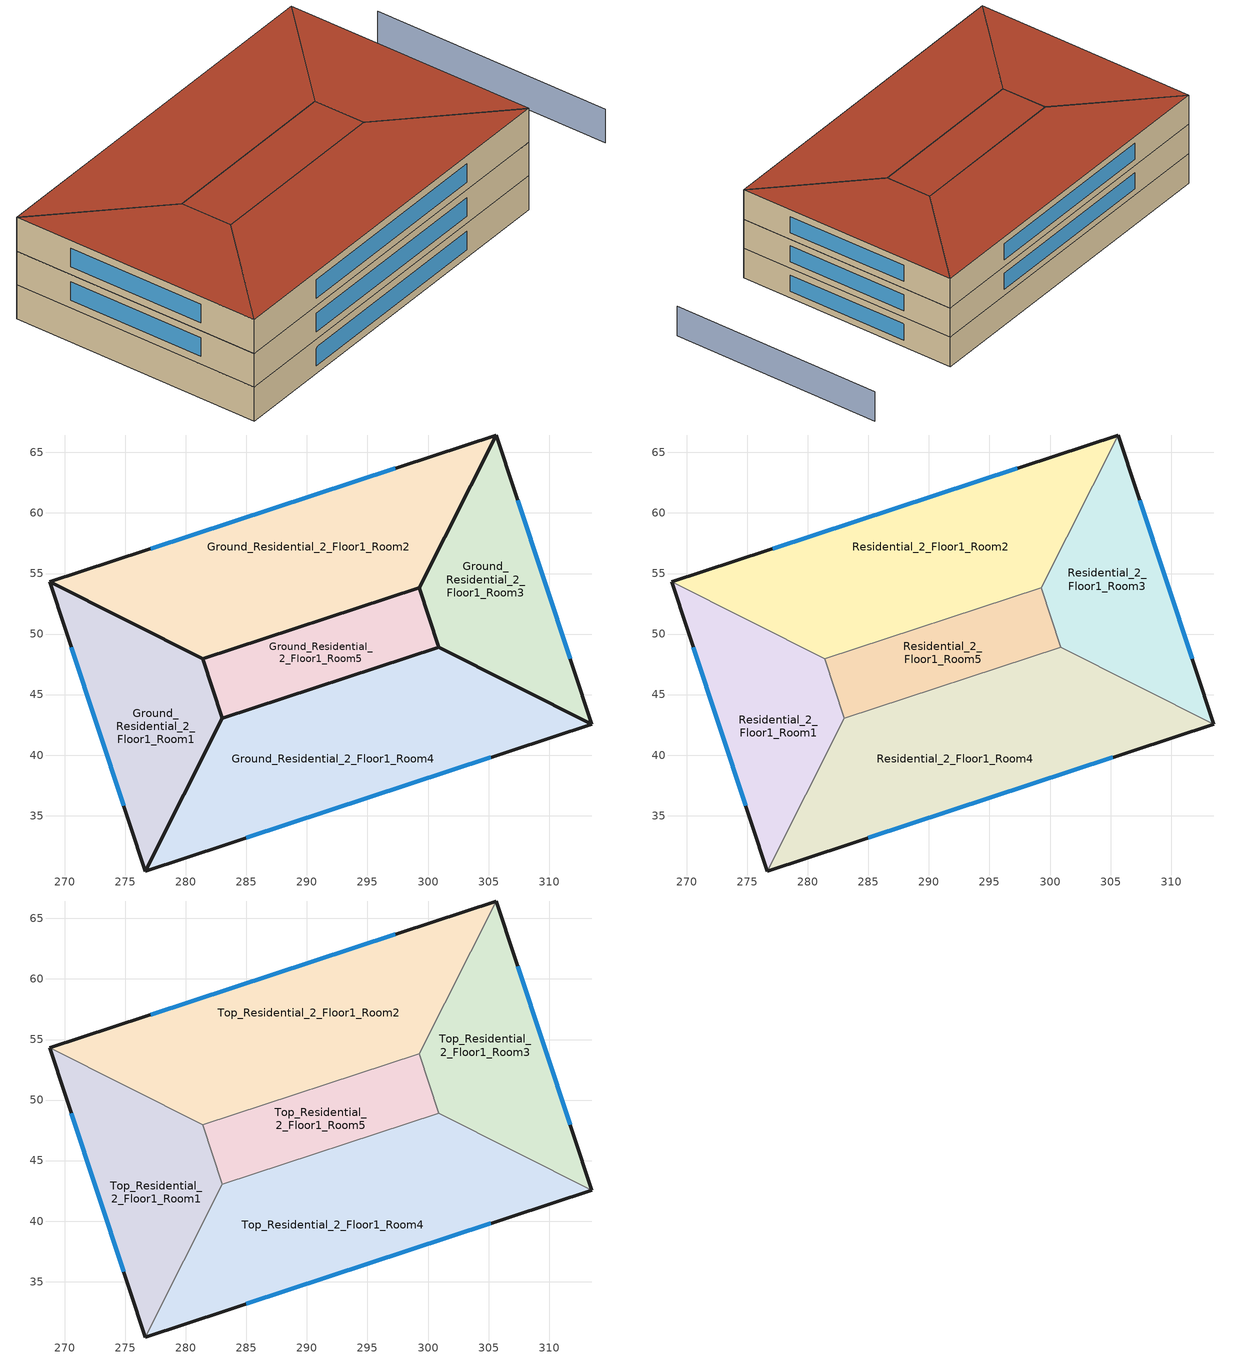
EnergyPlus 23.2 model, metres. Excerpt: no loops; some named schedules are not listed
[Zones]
Ground_Residential_2_Floor1_Room1
 floor ground (Typical Insulated Carpeted 8in Slab Floor-R5): 281.4,47.94 283.01,43.05 276.63,30.43 268.77,54.32 z0
 wall ground (Generic Interior Wall): 276.63,30.43 283.01,43.05 281.4,47.94 268.77,54.32 z0:3.5
 wall ground (Typical Insulated Steel Framed Exterior Wall-R19): 268.77,54.32 276.63,30.43 z0:3.5
 window inside (U 0.48 SHGC 0.40 Dbl Ref-D Clr 6mm/13mm): 270.55,48.92 274.85,35.83 z0.79:2.71
 ceiling ground (Generic Interior Ceiling): 268.77,54.32 276.63,30.43 283.01,43.05 281.4,47.94 z3.5
Ground_Residential_2_Floor1_Room2
 floor ground (Typical Insulated Carpeted 8in Slab Floor-R5): 305.65,66.44 299.27,53.82 281.4,47.94 268.77,54.32 z0
 wall ground (Generic Interior Wall): 268.77,54.32 281.4,47.94 299.27,53.82 305.65,66.44 z0:3.5
 wall ground (Typical Insulated Steel Framed Exterior Wall-R19): 305.65,66.44 268.77,54.32 z0:3.5
 window inside (U 0.48 SHGC 0.40 Dbl Ref-D Clr 6mm/13mm): 297.31,63.7 277.11,57.06 z0.79:2.71
 ceiling ground (Generic Interior Ceiling): 268.77,54.32 281.4,47.94 299.27,53.82 305.65,66.44 z3.5
Ground_Residential_2_Floor1_Room3
 floor ground (Typical Insulated Carpeted 8in Slab Floor-R5): 305.65,66.44 313.5,42.55 300.88,48.93 299.27,53.82 z0
 wall ground (Generic Interior Wall): 305.65,66.44 299.27,53.82 300.88,48.93 313.5,42.55 z0:3.5
 wall ground (Typical Insulated Steel Framed Exterior Wall-R19): 313.5,42.55 305.65,66.44 z0:3.5
 window inside (U 0.48 SHGC 0.40 Dbl Ref-D Clr 6mm/13mm): 311.73,47.95 307.43,61.04 z0.79:2.71
 ceiling ground (Generic Interior Ceiling): 305.65,66.44 299.27,53.82 300.88,48.93 313.5,42.55 z3.5
Ground_Residential_2_Floor1_Room4
 floor ground (Typical Insulated Carpeted 8in Slab Floor-R5): 313.5,42.55 276.63,30.43 283.01,43.05 300.88,48.93 z0
 wall ground (Generic Interior Wall): 313.5,42.55 300.88,48.93 283.01,43.05 276.63,30.43 z0:3.5
 wall ground (Typical Insulated Steel Framed Exterior Wall-R19): 276.63,30.43 313.5,42.55 z0:3.5
 window inside (U 0.48 SHGC 0.40 Dbl Ref-D Clr 6mm/13mm): 284.97,33.17 305.17,39.81 z0.79:2.71
 ceiling ground (Generic Interior Ceiling): 283.01,43.05 276.63,30.43 313.5,42.55 300.88,48.93 z3.5
Ground_Residential_2_Floor1_Room5
 floor ground (Typical Insulated Carpeted 8in Slab Floor-R5): 299.27,53.82 300.88,48.93 283.01,43.05 281.4,47.94 z0
 wall ground (Generic Interior Wall): 299.27,53.82 281.4,47.94 283.01,43.05 300.88,48.93 299.27,53.82 z0:3.5
 ceiling ground (Generic Interior Ceiling): 281.4,47.94 283.01,43.05 300.88,48.93 299.27,53.82 z3.5
Residential_2_Floor1_Room1
 floor to Ground_Residential_2_Floor1_Room1 (Generic Interior Floor): 281.4,47.94 283.01,43.05 276.63,30.43 268.77,54.32 z3.5
 wall outside (Typical Insulated Steel Framed Exterior Wall-R19): 268.77,54.32 276.63,30.43 z3.5:7
 wall to Residential_2_Floor1_Room4 (Generic Interior Wall): 276.63,30.43 283.01,43.05 z3.5:7
 wall to Residential_2_Floor1_Room5 (Generic Interior Wall): 283.01,43.05 281.4,47.94 z3.5:7
 wall to Residential_2_Floor1_Room2 (Generic Interior Wall): 281.4,47.94 268.77,54.32 z3.5:7
 window (U 0.48 SHGC 0.40 Dbl Ref-D Clr 6mm/13mm): 270.55,48.92 274.85,35.83 z4.29:6.21
Residential_2_Floor1_Room2
 floor to Ground_Residential_2_Floor1_Room2 (Generic Interior Floor): 305.65,66.44 299.27,53.82 281.4,47.94 268.77,54.32 z3.5
 wall outside (Typical Insulated Steel Framed Exterior Wall-R19): 305.65,66.44 268.77,54.32 z3.5:7
 wall to Residential_2_Floor1_Room5 (Generic Interior Wall): 281.4,47.94 299.27,53.82 z3.5:7
 wall to Residential_2_Floor1_Room3 (Generic Interior Wall): 299.27,53.82 305.65,66.44 z3.5:7
 window (U 0.48 SHGC 0.40 Dbl Ref-D Clr 6mm/13mm): 297.31,63.7 277.11,57.06 z4.29:6.21
Residential_2_Floor1_Room3
 floor to Ground_Residential_2_Floor1_Room3 (Generic Interior Floor): 305.65,66.44 313.5,42.55 300.88,48.93 299.27,53.82 z3.5
 wall outside (Typical Insulated Steel Framed Exterior Wall-R19): 313.5,42.55 305.65,66.44 z3.5:7
 wall to Residential_2_Floor1_Room5 (Generic Interior Wall): 299.27,53.82 300.88,48.93 z3.5:7
 wall to Residential_2_Floor1_Room4 (Generic Interior Wall): 300.88,48.93 313.5,42.55 z3.5:7
 window (U 0.48 SHGC 0.40 Dbl Ref-D Clr 6mm/13mm): 311.73,47.95 307.43,61.04 z4.29:6.21
Residential_2_Floor1_Room4
 floor to Ground_Residential_2_Floor1_Room4 (Generic Interior Floor): 313.5,42.55 276.63,30.43 283.01,43.05 300.88,48.93 z3.5
 wall outside (Typical Insulated Steel Framed Exterior Wall-R19): 276.63,30.43 313.5,42.55 z3.5:7
 wall to Residential_2_Floor1_Room5 (Generic Interior Wall): 300.88,48.93 283.01,43.05 z3.5:7
 window (U 0.48 SHGC 0.40 Dbl Ref-D Clr 6mm/13mm): 284.97,33.17 305.17,39.81 z4.29:6.21
Residential_2_Floor1_Room5
 floor to Ground_Residential_2_Floor1_Room5 (Generic Interior Floor): 299.27,53.82 300.88,48.93 283.01,43.05 281.4,47.94 z3.5
Top_Residential_2_Floor1_Room1
 floor to Residential_2_Floor1_Room1 (Generic Interior Floor): 281.4,47.94 283.01,43.05 276.63,30.43 268.77,54.32 z7
 wall outside (Typical Insulated Steel Framed Exterior Wall-R19): 268.77,54.32 276.63,30.43 z7:10.5
 wall to Top_Residential_2_Floor1_Room4 (Generic Interior Wall): 276.63,30.43 283.01,43.05 z7:10.5
 wall to Top_Residential_2_Floor1_Room5 (Generic Interior Wall): 283.01,43.05 281.4,47.94 z7:10.5
 wall to Top_Residential_2_Floor1_Room2 (Generic Interior Wall): 281.4,47.94 268.77,54.32 z7:10.5
 window (U 0.48 SHGC 0.40 Dbl Ref-D Clr 6mm/13mm): 270.55,48.92 274.85,35.83 z7.79:9.71
 roof outside (Typical IEAD Roof-R32): 268.77,54.32 276.63,30.43 283.01,43.05 281.4,47.94 z10.5
Top_Residential_2_Floor1_Room2
 floor to Residential_2_Floor1_Room2 (Generic Interior Floor): 305.65,66.44 299.27,53.82 281.4,47.94 268.77,54.32 z7
 wall outside (Typical Insulated Steel Framed Exterior Wall-R19): 305.65,66.44 268.77,54.32 z7:10.5
 wall to Top_Residential_2_Floor1_Room5 (Generic Interior Wall): 281.4,47.94 299.27,53.82 z7:10.5
 wall to Top_Residential_2_Floor1_Room3 (Generic Interior Wall): 299.27,53.82 305.65,66.44 z7:10.5
 window (U 0.48 SHGC 0.40 Dbl Ref-D Clr 6mm/13mm): 297.31,63.7 277.11,57.06 z7.79:9.71
 roof outside (Typical IEAD Roof-R32): 268.77,54.32 281.4,47.94 299.27,53.82 305.65,66.44 z10.5
Top_Residential_2_Floor1_Room3
 floor to Residential_2_Floor1_Room3 (Generic Interior Floor): 305.65,66.44 313.5,42.55 300.88,48.93 299.27,53.82 z7
 wall outside (Typical Insulated Steel Framed Exterior Wall-R19): 313.5,42.55 305.65,66.44 z7:10.5
 wall to Top_Residential_2_Floor1_Room5 (Generic Interior Wall): 299.27,53.82 300.88,48.93 z7:10.5
 wall to Top_Residential_2_Floor1_Room4 (Generic Interior Wall): 300.88,48.93 313.5,42.55 z7:10.5
 window (U 0.48 SHGC 0.40 Dbl Ref-D Clr 6mm/13mm): 311.73,47.95 307.43,61.04 z7.79:9.71
 roof outside (Typical IEAD Roof-R32): 305.65,66.44 299.27,53.82 300.88,48.93 313.5,42.55 z10.5
Top_Residential_2_Floor1_Room4
 floor to Residential_2_Floor1_Room4 (Generic Interior Floor): 313.5,42.55 276.63,30.43 283.01,43.05 300.88,48.93 z7
 wall outside (Typical Insulated Steel Framed Exterior Wall-R19): 276.63,30.43 313.5,42.55 z7:10.5
 wall to Top_Residential_2_Floor1_Room5 (Generic Interior Wall): 300.88,48.93 283.01,43.05 z7:10.5
 window (U 0.48 SHGC 0.40 Dbl Ref-D Clr 6mm/13mm): 284.97,33.17 305.17,39.81 z7.79:9.71
 roof outside (Typical IEAD Roof-R32): 283.01,43.05 276.63,30.43 313.5,42.55 300.88,48.93 z10.5
Top_Residential_2_Floor1_Room5
 floor to Residential_2_Floor1_Room5 (Generic Interior Floor): 299.27,53.82 300.88,48.93 283.01,43.05 281.4,47.94 z7
 roof outside (Typical IEAD Roof-R32): 281.4,47.94 283.01,43.05 300.88,48.93 299.27,53.82 z10.5
shading: 316.93,69.73 324.45,46.87 z0:3.5
[Building]
Residential 2: North Axis {deg}=0; Terrain=City; Solar Distribution=FullExterior
[Site:Location]
Site 1: Latitude {deg}=0; Longitude {deg}=0; Time Zone {hr}=0; Elevation {m}=0
[Site:WaterMainsTemperature]
Calculation Method=CorrelationFromWeatherFile
[SizingPeriod:DesignDay] Month=7; Day of Month=21; Day Type=SummerDesignDay; Daily Dry-Bulb Temperature Range {deltaC}=9.3; Dry-Bulb Temperature Range Modifier Type=DefaultMultipliers; Barometric Pressure {Pa}=98769; Wind Speed {m/s}=5.7; Wind Direction {deg}=240; Rain Indicator=No; Snow Indicator=No; Daylight Saving Time Indicator=No; Solar Model Indicator=ASHRAETau; ASHRAE Clear Sky Optical Depth for Beam Irradiance (taub)=0.462; ASHRAE Clear Sky Optical Depth for Diffuse Irradiance (taud)=2.001; Begin Environment Reset Mode=FullResetAtBeginEnvironment
Name | Maximum Dry-Bulb Temperature {C} | Humidity Condition Type | Wetbulb or DewPoint at Maximum Dry-Bulb {C} | Enthalpy at Maximum Dry-Bulb {J/kg}
Buffalo Ann Clg .4% Condns DB=>MWB | 30.3 | Wetbulb | 21.8
Buffalo Ann Clg .4% Condns DP=>MDB | 26.2 | Dewpoint | 22.4
Buffalo Ann Clg .4% Condns Enth=>MDB | 27.9 | Enthalpy |  | 72100
Buffalo Ann Clg .4% Condns WB=>MDB | 27.8 | Wetbulb | 23.8
[Material] Thermal Absorptance=0.9
Name | Roughness | Thickness {m} | Conductivity {W/m-K} | Density {kg/m3} | Specific Heat {J/kg-K} | Solar Absorptance | Visible Absorptance
25mm Stucco | Smooth | 0.0254 | 0.719518 | 1856 | 839.458 | 0.7 | 0.7
5/8 in. Gypsum Board | MediumSmooth | 0.0159 | 0.159893 | 800.002 | 1089.3 | 0.7 | 0.7
8 in. Normalweight Concrete Floor | MediumRough | 0.2032 | 2.30846 | 2322.01 | 831.464 | 0.7 | 0.7
Generic Acoustic Tile | MediumSmooth | 0.02 | 0.06 | 368 | 590 | 0.2 | 0.2
Generic Ceiling Air Gap | Smooth | 0.1 | 0.556 | 1.28 | 1000 | 0.7 | 0.7
Generic Gypsum Board | MediumSmooth | 0.0127 | 0.16 | 800 | 1090 | 0.5 | 0.5
Generic LW Concrete | MediumRough | 0.1 | 0.53 | 1280 | 840 | 0.8 | 0.8
Generic Wall Air Gap | Smooth | 0.1 | 0.667 | 1.28 | 1000 | 0.7 | 0.7
Metal Roof Surface | Smooth | 0.0008 | 45.2497 | 7824.02 | 499.678 | 0.7 | 0.7
Roof Membrane | VeryRough | 0.0095 | 0.159893 | 1121.29 | 1459.06 | 0.7 | 0.7
[Material:NoMass] Thermal Absorptance=0.9; Solar Absorptance=0.7
Name | Roughness | Thermal Resistance {m2-K/W} | Visible Absorptance
Typical Carpet Pad | VeryRough | 0.21648 | 0.8
Typical Insulation-R17 | MediumSmooth | 2.99387 | 0.7
Typical Insulation-R31 | MediumSmooth | 5.45942 | 0.7
Typical Insulation-R4 | MediumSmooth | 0.704441 | 0.7
[WindowMaterial:Gas]
AIR 13MM: Gas Type=Air; Thickness {m}=0.0127
[WindowMaterial:Glazing] Optical Data Type=SpectralAverage; Thickness {m}=0.006; Infrared Transmittance at Normal Incidence=0; Front Side Infrared Hemispherical Emissivity=0.84; Conductivity {W/m-K}=0.899398; Dirt Correction Factor for Solar and Visible Transmittance=1; Solar Diffusing=No
Name | Solar Transmittance at Normal Incidence | Front Side Solar Reflectance at Normal Incidence | Back Side Solar Reflectance at Normal Incidence | Visible Transmittance at Normal Incidence | Front Side Visible Reflectance at Normal Incidence | Back Side Visible Reflectance at Normal Incidence | Back Side Infrared Hemispherical Emissivity
CLEAR 6MM | 0.775 | 0.071 | 0.071 | 0.881 | 0.08 | 0.08 | 0.84
REF D CLEAR 6MM | 0.429 | 0.308 | 0.379 | 0.334 | 0.453 | 0.505 | 0.82
[Construction]
Generic Interior Ceiling: Generic LW Concrete, Generic Ceiling Air Gap, Generic Acoustic Tile
Generic Interior Floor: Generic Acoustic Tile, Generic Ceiling Air Gap, Generic LW Concrete
Generic Interior Wall: Generic Gypsum Board, Generic Wall Air Gap, Generic Gypsum Board
Typical IEAD Roof-R32: Roof Membrane, Typical Insulation-R31, Metal Roof Surface
Typical Insulated Carpeted 8in Slab Floor-R5: Typical Insulation-R4, 8 in. Normalweight Concrete Floor, Typical Carpet Pad
Typical Insulated Steel Framed Exterior Wall-R19: 25mm Stucco, 5/8 in. Gypsum Board, Typical Insulation-R17, 5/8 in. Gypsum Board
U 0.48 SHGC 0.40 Dbl Ref-D Clr 6mm/13mm: REF D CLEAR 6MM, AIR 13MM, CLEAR 6MM
[Zone] Multiplier=1; Ceiling Height {m}=3.5; Part of Total Floor Area=Yes
Name | Volume {m3}
Ground_Residential_2_Floor1_Room1; Residential_2_Floor1_Room1; Top_Residential_2_Floor1_Room1 | 530.23
Ground_Residential_2_Floor1_Room2; Ground_Residential_2_Floor1_Room4; Residential_2_Floor1_Room2; Residential_2_Floor1_Room4; Top_Residential_2_Floor1_Room2; Top_Residential_2_Floor1_Room4 | 1008.62
Ground_Residential_2_Floor1_Room3; Residential_2_Floor1_Room3; Top_Residential_2_Floor1_Room3 | 530.229
Ground_Residential_2_Floor1_Room5; Residential_2_Floor1_Room5; Top_Residential_2_Floor1_Room5 | 339.152
[Space] Space Type=MidriseApartment Building
Name | Zone
Ground_Residential_2_Floor1_Room1_Space | Ground_Residential_2_Floor1_Room1
Ground_Residential_2_Floor1_Room2_Space | Ground_Residential_2_Floor1_Room2
Ground_Residential_2_Floor1_Room3_Space | Ground_Residential_2_Floor1_Room3
Ground_Residential_2_Floor1_Room4_Space | Ground_Residential_2_Floor1_Room4
Ground_Residential_2_Floor1_Room5_Space | Ground_Residential_2_Floor1_Room5
Residential_2_Floor1_Room1_Space | Residential_2_Floor1_Room1
Residential_2_Floor1_Room2_Space | Residential_2_Floor1_Room2
Residential_2_Floor1_Room3_Space | Residential_2_Floor1_Room3
Residential_2_Floor1_Room4_Space | Residential_2_Floor1_Room4
Residential_2_Floor1_Room5_Space | Residential_2_Floor1_Room5
Top_Residential_2_Floor1_Room1_Space | Top_Residential_2_Floor1_Room1
Top_Residential_2_Floor1_Room2_Space | Top_Residential_2_Floor1_Room2
Top_Residential_2_Floor1_Room3_Space | Top_Residential_2_Floor1_Room3
Top_Residential_2_Floor1_Room4_Space | Top_Residential_2_Floor1_Room4
Top_Residential_2_Floor1_Room5_Space | Top_Residential_2_Floor1_Room5
[SpaceList]
MidriseApartment Building: Top_Residential_2_Floor1_Room1_Space, Ground_Residential_2_Floor1_Room1_Space, Ground_Residential_2_Floor1_Room2_Space, Residential_2_Floor1_Room3_Space, Ground_Residential_2_Floor1_Room3_Space, Ground_Residential_2_Floor1_Room5_Space, Ground_Residential_2_Floor1_Room4_Space, Residential_2_Floor1_Room2_Space, Residential_2_Floor1_Room1_Space, Residential_2_Floor1_Room4_Space, Top_Residential_2_Floor1_Room5_Space, Residential_2_Floor1_Room5_Space, Top_Residential_2_Floor1_Room2_Space, Top_Residential_2_Floor1_Room3_Space, Top_Residential_2_Floor1_Room4_Space
[Lights]
MidriseApartment Building_Lighting: Zone or ZoneList or Space or SpaceList=MidriseApartment Building; Schedule=MidriseApartment Building_Lighting Schedule; Design Level Calculation Method=Watts/Area; Watts per Zone Floor Area {W/m2}=8.83452; Return Air Fraction=0; Fraction Radiant=0.6; Fraction Visible=0.2; Fraction Replaceable=1
[People]
MidriseApartment Building_People: Zone or ZoneList or Space or SpaceList=MidriseApartment Building; Number of People Schedule=MidriseApartment Building_People_Occ Schedule; Number of People Calculation Method=People/Area; People per Floor Area {person/m2}=0.0250249; Fraction Radiant=0.3; Activity Level Schedule=MidriseApartment Building_People_Act Schedule
[ElectricEquipment]
MidriseApartment Building_Electric Equipment: Zone or ZoneList or Space or SpaceList=MidriseApartment Building; Schedule=MidriseApartment Building_Electric Equipment Schedule; Design Level Calculation Method=Watts/Area; Watts per Zone Floor Area {W/m2}=6.009; Fraction Latent=0; Fraction Radiant=0.5; Fraction Lost=0
[ZoneInfiltration:DesignFlowRate]
MidriseApartment Building_Infiltration: Zone or ZoneList or Space or SpaceList=MidriseApartment Building; Schedule=MidriseApartment Building_Infiltration Schedule; Design Flow Rate Calculation Method=Flow/ExteriorArea; Flow Rate per Exterior Surface Area {m3/s-m2}=0.00056896; Constant Term Coefficient=1; Temperature Term Coefficient=0; Velocity Term Coefficient=0
[Schedule:Day:Interval]
MidriseApartment Building_Lighting Schedule_Sunday; MidriseApartment Building_Lighting Schedule_Hol 1: No, 04:00, 0.0676088, 05:00, 0.0873608, 06:00, 0.121927, 07:00, 0.126865, 08:00, 0.121927, 09:00, 0.0873608, 15:00, 0.0774848, 16:00, 0.0922989, 17:00, 0.126865, 18:00, 0.156493, 19:00, 0.191059, 21:00, 0.215749, 22:00, 0.166369, 23:00, 0.116989, 24:00, 0.0824228
Schedule Day 2: No, 04:00, 0.0676088, 05:00, 0.0873608, 06:00, 0.121927, 07:00, 0.126865, 08:00, 0.121927, 09:00, 0.103952, 12:00, 0.0940759, 13:00, 0.0916694, 15:00, 0.0940759, 16:00, 0.10889, 17:00, 0.143456, 18:00, 0.156493, 19:00, 0.191059, 21:00, 0.215749, 22:00, 0.166369, 23:00, 0.116989, 24:00, 0.0824228
MidriseApartment Building_Lighting Schedule_SmrDsn 1: No, 04:00, 0.0906942, 05:00, 0.110446, 06:00, 0.145012, 07:00, 0.14995, 08:00, 0.145012, 09:00, 0.110446, 15:00, 0.10057, 16:00, 0.115384, 17:00, 0.14995, 18:00, 0.179579, 19:00, 0.214145, 21:00, 0.238835, 22:00, 0.189455, 23:00, 0.140074, 24:00, 0.105508
MidriseApartment Building_Lighting Schedule_WntrDsn 1: No, 04:00, 0.0625412, 05:00, 0.0822933, 06:00, 0.116859, 07:00, 0.121797, 08:00, 0.116859, 09:00, 0.0822933, 15:00, 0.0724173, 16:00, 0.0872313, 17:00, 0.121797, 18:00, 0.151426, 19:00, 0.185992, 21:00, 0.210682, 22:00, 0.161302, 23:00, 0.111921, 24:00, 0.0773553
MidriseApartment Building_People_Occ Schedule_Sunday; MidriseApartment Building_People_Occ Schedule_SmrDsn 1; MidriseApartment Building_People_Occ Schedule_WntrDsn 1; MidriseApartment Building_People_Occ Schedule_Hol 1: No, 07:00, 0.96875, 08:00, 0.823438, 09:00, 0.377813, 16:00, 0.242188, 17:00, 0.290625, 18:00, 0.50375, 21:00, 0.842813, 24:00, 0.96875
Schedule Day 4: No, 07:00, 0.96875, 08:00, 0.823438, 09:00, 0.409062, 12:00, 0.273437, 13:00, 0.257812, 16:00, 0.273437, 17:00, 0.321875, 18:00, 0.50375, 21:00, 0.842813, 24:00, 0.96875
MidriseApartment Building_People_Act Schedule_Sunday; MidriseApartment Building_People_Act Schedule_Hol 1: No, 24:00, 95
[Schedule:Week:Daily]
MidriseApartment Building_Lighting Schedule Week Rule - Jan1-Dec31: MidriseApartment Building_Lighting Schedule_Sunday, Schedule Day 2, Schedule Day 2, Schedule Day 2, Schedule Day 2, Schedule Day 2, MidriseApartment Building_Lighting Schedule_Sunday, MidriseApartment Building_Lighting Schedule_Hol 1, MidriseApartment Building_Lighting Schedule_SmrDsn 1, MidriseApartment Building_Lighting Schedule_WntrDsn 1, MidriseApartment Building_Lighting Schedule_Sunday, MidriseApartment Building_Lighting Schedule_Sunday
MidriseApartment Building_People_Occ Schedule Week Rule - Jan1-Dec31: MidriseApartment Building_People_Occ Schedule_Sunday, Schedule Day 4, Schedule Day 4, Schedule Day 4, Schedule Day 4, Schedule Day 4, MidriseApartment Building_People_Occ Schedule_Sunday, MidriseApartment Building_People_Occ Schedule_Hol 1, MidriseApartment Building_People_Occ Schedule_SmrDsn 1, MidriseApartment Building_People_Occ Schedule_WntrDsn 1, MidriseApartment Building_People_Occ Schedule_Sunday, MidriseApartment Building_People_Occ Schedule_Sunday
MidriseApartment Building_People_Act Schedule Week Rule - Jan1-Dec31: MidriseApartment Building_People_Act Schedule_Sunday, MidriseApartment Building_People_Act Schedule_Sunday, MidriseApartment Building_People_Act Schedule_Sunday, MidriseApartment Building_People_Act Schedule_Sunday, MidriseApartment Building_People_Act Schedule_Sunday, MidriseApartment Building_People_Act Schedule_Sunday, MidriseApartment Building_People_Act Schedule_Sunday, MidriseApartment Building_People_Act Schedule_Hol 1, MidriseApartment Building_People_Act Schedule_SmrDsn 1, MidriseApartment Building_People_Act Schedule_WntrDsn 1, MidriseApartment Building_People_Act Schedule_Sunday, MidriseApartment Building_People_Act Schedule_Sunday
MidriseApartment Building_Electric Equipment Schedule Week Rule - Jan1-Dec31: MidriseApartment Building_Electric Equipment Schedule_Sunday, Schedule Day 5, Schedule Day 5, Schedule Day 5, Schedule Day 5, Schedule Day 5, MidriseApartment Building_Electric Equipment Schedule_Sunday, MidriseApartment Building_Electric Equipment Schedule_Hol 1, MidriseApartment Building_Electric Equipment Schedule_SmrDsn 1, MidriseApartment Building_Electric Equipment Schedule_WntrDsn 1, MidriseApartment Building_Electric Equipment Schedule_Sunday, MidriseApartment Building_Electric Equipment Schedule_Sunday
MidriseApartment Building_Infiltration Schedule Week Rule - Jan1-Dec31: MidriseApartment Building_Infiltration Schedule_Sunday, MidriseApartment Building_Infiltration Schedule_Sunday, MidriseApartment Building_Infiltration Schedule_Sunday, MidriseApartment Building_Infiltration Schedule_Sunday, MidriseApartment Building_Infiltration Schedule_Sunday, MidriseApartment Building_Infiltration Schedule_Sunday, MidriseApartment Building_Infiltration Schedule_Sunday, MidriseApartment Building_Infiltration Schedule_Hol 1, MidriseApartment Building_Infiltration Schedule_SmrDsn 1, MidriseApartment Building_Infiltration Schedule_WntrDsn 1, MidriseApartment Building_Infiltration Schedule_Sunday, MidriseApartment Building_Infiltration Schedule_Sunday
[Schedule:Year]
MidriseApartment Building_Lighting Schedule: MidriseApartment Building_Lighting Schedule Week Rule - Jan1-Dec31, 1, 1, 12, 31
MidriseApartment Building_People_Occ Schedule: MidriseApartment Building_People_Occ Schedule Week Rule - Jan1-Dec31, 1, 1, 12, 31
MidriseApartment Building_People_Act Schedule: MidriseApartment Building_People_Act Schedule Week Rule - Jan1-Dec31, 1, 1, 12, 31
MidriseApartment Building_Electric Equipment Schedule: MidriseApartment Building_Electric Equipment Schedule Week Rule - Jan1-Dec31, 1, 1, 12, 31
MidriseApartment Building_Infiltration Schedule: MidriseApartment Building_Infiltration Schedule Week Rule - Jan1-Dec31, 1, 1, 12, 31
